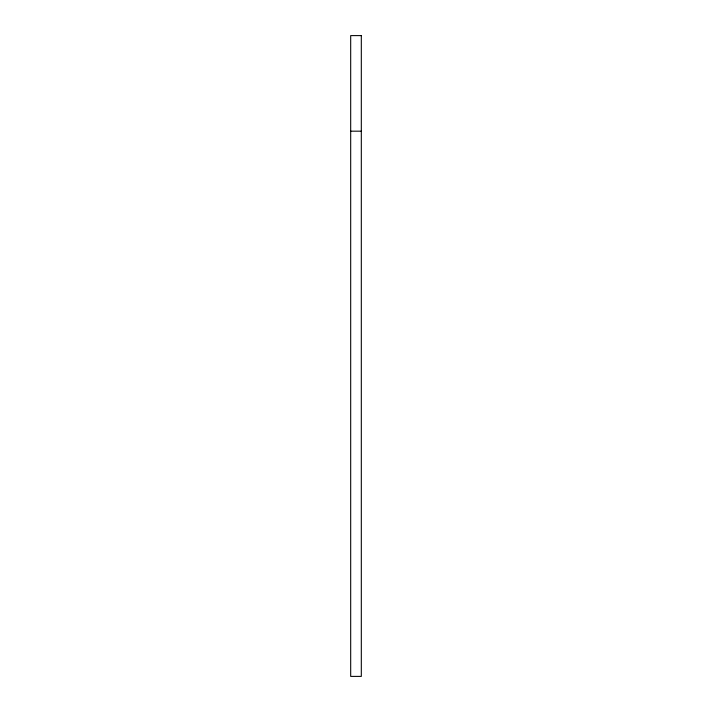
<?xml version="1.0" encoding="UTF-8"?>
<svg xmlns="http://www.w3.org/2000/svg" width="712" height="712" viewBox="0 0 712 712"><rect width="100%" height="100%" fill="white"/><g stroke="black" fill="none" stroke-linecap="round" stroke-linejoin="round"><path stroke-width="1.07" d="M350.687 131.177L361.313 131.177M361.313 35.6L350.687 35.6L350.687 676.4L361.313 676.4L361.313 35.6"/></g></svg>
